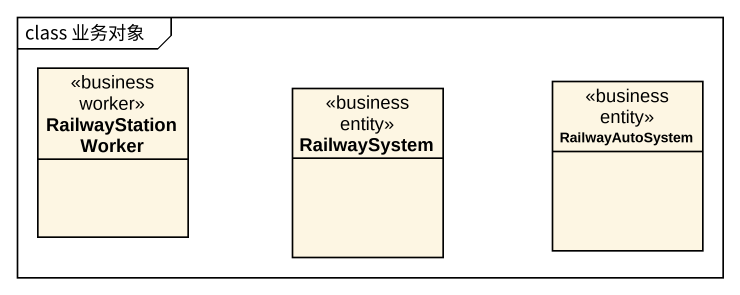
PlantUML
@startuml
mainframe class 业务对象
hide circle
hide empty members
class RailwayStationWorker <<business worker>>
class RailwaySystem <<business entity>>
class RailwayAutoSystem <<business entity>>
@enduml
